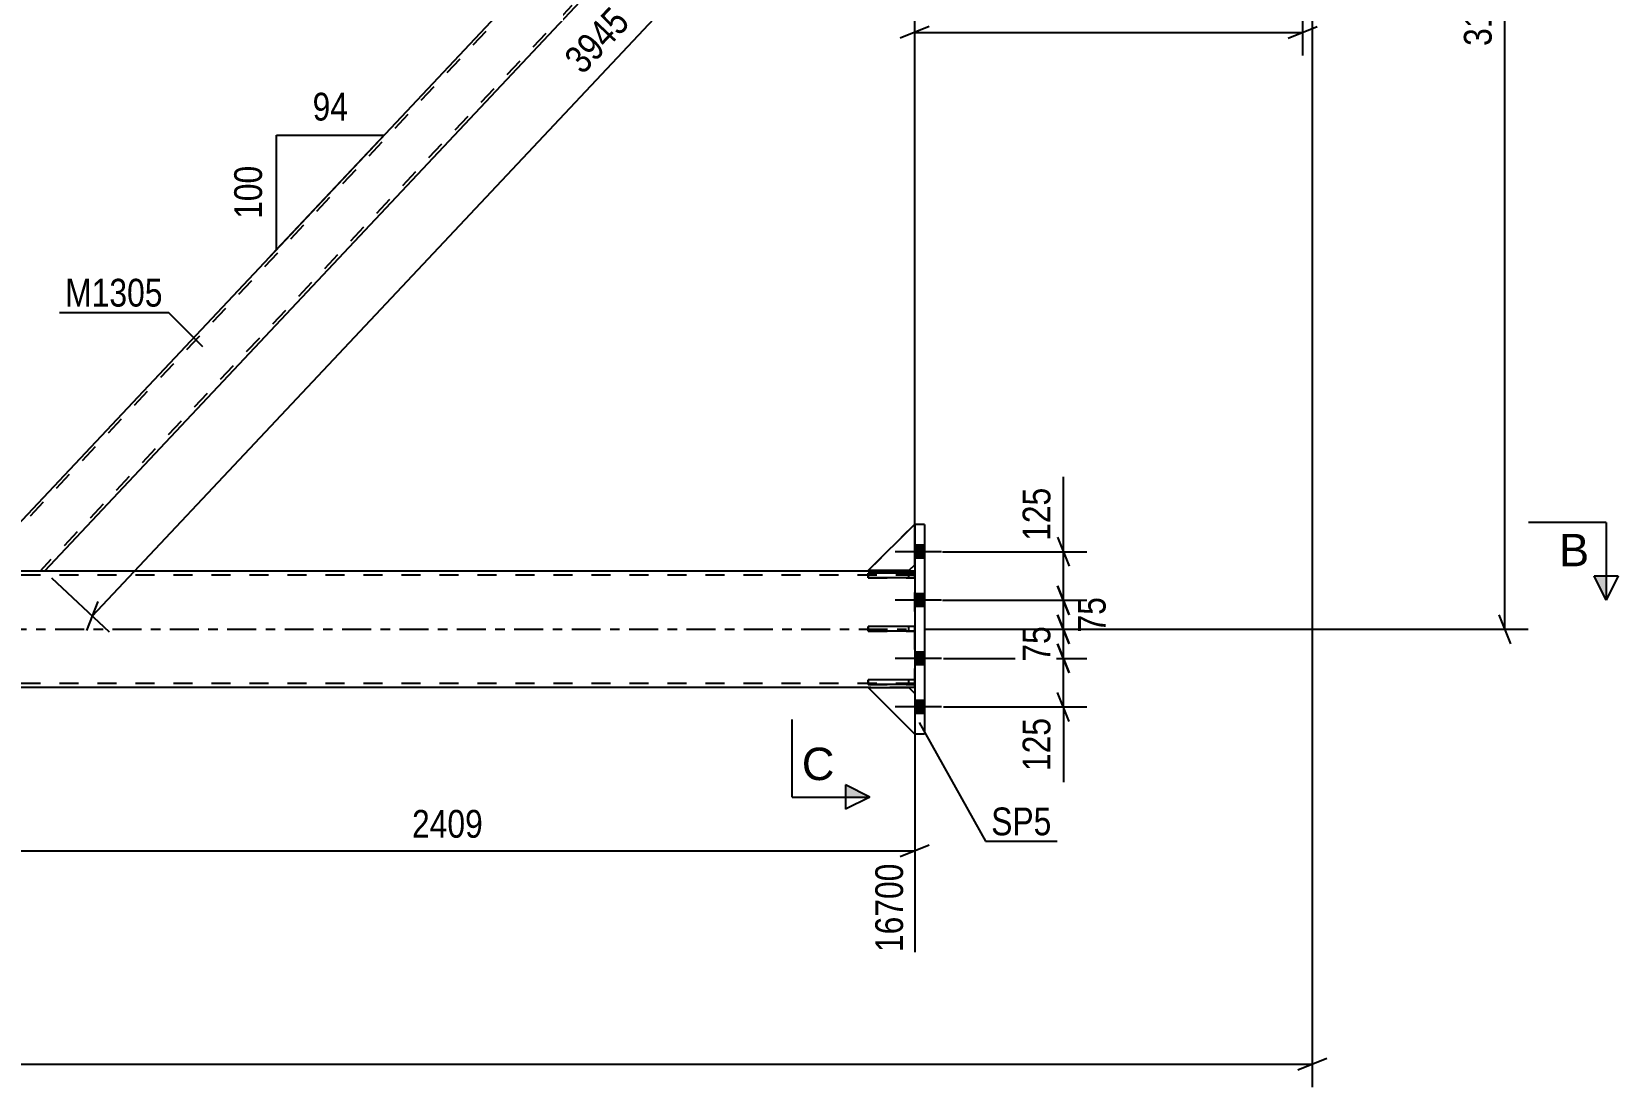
# Model space of a CAD drawing. Header units: millimetres. Extents: x 0 to 1189, y 0 to 841.
# Drawn here: x 591 to 754.6, y 451.4 to 560.2 of the extents above; entities that cross this region are included whole.
import ezdxf

# ---------------------------------------------------------------- set-up
doc = ezdxf.new("R2010")
doc.units = ezdxf.units.MM
doc.linetypes.add('DXK_LINE_DOT2', pattern=[3.9198, 1.9599, -1.9599])
doc.linetypes.add('DXK_LINE_DOT3', pattern=[5.9187, 2.979, -0.9799, 0.9799, -0.9799])
doc.styles.add('Arial', font='ARIAL.TTF', dxfattribs={"height": 0.2})
doc.styles.add('Arial Narrow', font='ARIALN.TTF', dxfattribs={"height": 0.2})

# ---------------------------------------------------------------- blocks, each defined once
blk = doc.blocks.new('Part-761554047-3856 - 3598')
at = {"color": 7, "linetype": 'DXK_LINE_DOT2'}
for p, q in [((682.07, 504.18), (84.43, 504.18)), ((682.07, 504.58), (100.43, 504.58)), ((682.07, 492.58), (682.07, 504.58)), ((682.07, 492.98), (84.43, 492.98)), ((681.47, 492.58), (677.27, 492.58))]:
    blk.add_line(p, q, dxfattribs=at)
at = {"color": 2, "linetype": 'Continuous'}
for p, q in [((682.07, 504.58), (469.58, 504.58)), ((677.27, 492.58), (84.43, 492.58)), ((682.07, 492.58), (681.47, 492.58))]:
    blk.add_line(p, q, dxfattribs=at)
at = {"color": 7, "linetype": 'DXK_LINE_DOT3'}
blk.add_line((84.43, 498.58), (682.07, 498.58), dxfattribs=at)
blk = doc.blocks.new('Bolt-761554047-3615 - 3598')
at = {"linetype": 'Continuous'}
for points in [[(682.07, 507.24), (682.07, 505.92), (683.07, 505.92), (683.07, 507.24)], [(682.07, 507.24), (682.07, 505.92), (683.07, 505.92), (683.07, 507.24)], [(682.07, 507.24), (682.07, 505.92), (683.07, 505.92), (683.07, 507.24)], [(682.07, 502.24), (682.07, 500.92), (683.07, 500.92), (683.07, 502.24)], [(682.07, 502.24), (682.07, 500.92), (683.07, 500.92), (683.07, 502.24)], [(682.07, 496.24), (682.07, 494.92), (683.07, 494.92), (683.07, 496.24)], [(682.07, 496.24), (682.07, 494.92), (683.07, 494.92), (683.07, 496.24)], [(682.07, 491.24), (682.07, 489.92), (683.07, 489.92), (683.07, 491.24)], [(682.07, 491.24), (682.07, 489.92), (683.07, 489.92), (683.07, 491.24)], [(682.07, 491.24), (682.07, 489.92), (683.07, 489.92), (683.07, 491.24)]]:
    blk.add_hatch(color=1, dxfattribs=at).paths.add_polyline_path(points)
at = {"color": 1, "linetype": 'Continuous'}
for p, q in [((683.07, 507.24), (682.07, 507.24)), ((683.07, 507.24), (682.07, 507.24)), ((683.07, 507.24), (682.07, 507.24)), ((684.83, 506.58), (680.07, 506.58)), ((684.83, 506.58), (680.07, 506.58)), ((684.83, 506.58), (680.07, 506.58)), ((683.07, 505.92), (682.07, 505.92)), ((683.07, 505.92), (682.07, 505.92)), ((683.07, 505.92), (682.07, 505.92)), ((683.07, 502.24), (682.07, 502.24)), ((683.07, 502.24), (682.07, 502.24)), ((684.83, 501.58), (680.07, 501.58)), ((684.83, 501.58), (680.07, 501.58)), ((683.07, 500.92), (682.07, 500.92)), ((683.07, 500.92), (682.07, 500.92)), ((683.07, 496.24), (682.07, 496.24)), ((683.07, 496.24), (682.07, 496.24)), ((684.83, 495.58), (680.07, 495.58)), ((684.83, 495.58), (680.07, 495.58)), ((683.07, 494.92), (682.07, 494.92)), ((683.07, 494.92), (682.07, 494.92)), ((683.07, 491.24), (682.07, 491.24)), ((683.07, 491.24), (682.07, 491.24)), ((683.07, 491.24), (682.07, 491.24)), ((684.83, 490.58), (680.07, 490.58)), ((684.83, 490.58), (680.07, 490.58)), ((684.83, 490.58), (680.07, 490.58)), ((683.07, 489.92), (682.07, 489.92)), ((683.07, 489.92), (682.07, 489.92)), ((683.07, 489.92), (682.07, 489.92))]:
    blk.add_line(p, q, dxfattribs=at)
blk = doc.blocks.new('Part-761554047-3621 - 3598')
at = {"color": 2, "linetype": 'Continuous'}
for p, q in [((683.07, 509.38), (682.07, 509.38)), ((682.07, 509.38), (682.07, 487.78)), ((683.07, 509.38), (683.07, 487.78)), ((683.07, 487.78), (682.07, 487.78))]:
    blk.add_line(p, q, dxfattribs=at)
blk = doc.blocks.new('Part-761554047-3703 - 3598')
at = {"color": 7, "linetype": 'DXK_LINE_DOT2'}
for p, q in [((694.25, 620.18), (585.71, 504.77)), ((700.43, 620.18), (693.81, 620.18)), ((700.43, 619.98), (591.9, 504.58)), ((643.07, 566.23), (639.45, 562.38)), ((592.34, 504.58), (585.71, 504.58))]:
    blk.add_line(p, q, dxfattribs=at)
at = {"color": 2, "linetype": 'Continuous'}
for p, q in [((693.81, 620.18), (643.07, 566.23)), ((700.43, 619.52), (700.43, 620.18)), ((700.43, 619.52), (592.34, 504.58)), ((585.71, 505.24), (639.45, 562.38)), ((585.71, 504.66), (585.71, 505.24)), ((585.71, 504.58), (585.71, 504.66))]:
    blk.add_line(p, q, dxfattribs=at)
blk = doc.blocks.new('Part-761554047-3924 - 3598')
at = {"color": 2, "linetype": 'Continuous'}
for p, q in [((677.27, 492.58), (681.47, 492.58)), ((682.07, 487.78), (677.27, 492.58)), ((681.47, 492.58), (682.07, 491.98))]:
    blk.add_line(p, q, dxfattribs=at)
at = {"color": 7, "linetype": 'DXK_LINE_DOT2'}
for p, q in [((682.07, 491.98), (682.07, 491.98)), ((682.07, 491.98), (682.07, 487.78)), ((682.07, 487.78), (682.07, 487.78))]:
    blk.add_line(p, q, dxfattribs=at)
blk = doc.blocks.new('Part-761554047-3918 - 3598')
at = {"color": 2, "linetype": 'Continuous'}
for p, q in [((682.07, 509.43), (677.27, 504.63)), ((682.07, 509.38), (682.07, 509.43)), ((681.47, 504.63), (677.27, 504.63)), ((682.07, 505.23), (681.47, 504.63))]:
    blk.add_line(p, q, dxfattribs=at)
at = {"color": 7, "linetype": 'DXK_LINE_DOT2'}
for q in [(682.07, 509.38), (682.07, 505.23), (682.07, 505.23)]:
    blk.add_line((682.07, 505.23), q, dxfattribs=at)
blk = doc.blocks.new('Part-761554047-3932 - 3598')
at = {"color": 2, "linetype": 'Continuous'}
for p, q in [((677.27, 503.89), (677.27, 504.37)), ((682.07, 504.37), (677.27, 504.37)), ((682.07, 503.89), (677.27, 503.89)), ((682.07, 503.89), (682.07, 504.37))]:
    blk.add_line(p, q, dxfattribs=at)
at = {"color": 7, "linetype": 'DXK_LINE_DOT2'}
for p, q in [((681.47, 503.89), (681.47, 504.37)), ((682.07, 504.37), (682.07, 504.37)), ((682.07, 504.37), (682.07, 504.37)), ((682.07, 503.89), (682.07, 503.89)), ((682.07, 503.89), (682.07, 503.89))]:
    blk.add_line(p, q, dxfattribs=at)
blk = doc.blocks.new('Part-761554047-3846 - 3598')
at = {"color": 2, "linetype": 'Continuous'}
for p, q in [((677.27, 498.39), (677.27, 498.87)), ((682.07, 498.87), (677.27, 498.87)), ((682.07, 498.39), (677.27, 498.39)), ((682.07, 498.39), (682.07, 498.87))]:
    blk.add_line(p, q, dxfattribs=at)
at = {"color": 7, "linetype": 'DXK_LINE_DOT2'}
for p, q in [((681.47, 498.39), (681.47, 498.87)), ((682.07, 498.87), (682.07, 498.87)), ((682.07, 498.87), (682.07, 498.87)), ((682.07, 498.39), (682.07, 498.39)), ((682.07, 498.39), (682.07, 498.39))]:
    blk.add_line(p, q, dxfattribs=at)
blk = doc.blocks.new('Part-761554047-3921 - 3598')
at = {"color": 7, "linetype": 'DXK_LINE_DOT2'}
for p, q in [((682.07, 509.43), (677.27, 504.63)), ((682.07, 505.23), (682.07, 509.43)), ((677.27, 504.63), (681.47, 504.63)), ((681.47, 504.63), (682.07, 505.23))]:
    blk.add_line(p, q, dxfattribs=at)
blk = doc.blocks.new('Part-761554047-3927 - 3598')
at = {"color": 7, "linetype": 'DXK_LINE_DOT2'}
for p, q in [((677.27, 492.58), (681.47, 492.58)), ((682.07, 487.78), (677.27, 492.58)), ((681.47, 492.58), (682.07, 491.98)), ((682.07, 491.98), (682.07, 487.78))]:
    blk.add_line(p, q, dxfattribs=at)
blk = doc.blocks.new('Part-761554047-3928 - 3598')
at = {"color": 7, "linetype": 'DXK_LINE_DOT2'}
for p, q in [((682.07, 493.37), (677.27, 493.37)), ((677.27, 493.37), (677.27, 492.89)), ((677.27, 492.89), (682.07, 492.89)), ((681.47, 492.89), (681.47, 493.37)), ((682.07, 492.89), (682.07, 493.37))]:
    blk.add_line(p, q, dxfattribs=at)
blk = doc.blocks.new('Part-761554047-3929 - 3598')
at = {"color": 7, "linetype": 'DXK_LINE_DOT2'}
for p, q in [((682.07, 504.37), (677.27, 504.37)), ((677.27, 504.37), (677.27, 503.89)), ((677.27, 503.89), (682.07, 503.89)), ((681.47, 503.89), (681.47, 504.37)), ((682.07, 503.89), (682.07, 504.37))]:
    blk.add_line(p, q, dxfattribs=at)
blk = doc.blocks.new('Part-761554047-3930 - 3598')
at = {"color": 7, "linetype": 'DXK_LINE_DOT2'}
for p, q in [((682.07, 498.87), (677.27, 498.87)), ((677.27, 498.87), (677.27, 498.39)), ((677.27, 498.39), (682.07, 498.39)), ((681.47, 498.39), (681.47, 498.87)), ((682.07, 498.39), (682.07, 498.87))]:
    blk.add_line(p, q, dxfattribs=at)
blk = doc.blocks.new('Part-761554047-3931 - 3598')
at = {"color": 2, "linetype": 'Continuous'}
for p, q in [((677.27, 492.89), (677.27, 493.37)), ((682.07, 493.37), (677.27, 493.37)), ((682.07, 492.89), (677.27, 492.89)), ((682.07, 492.89), (682.07, 493.37))]:
    blk.add_line(p, q, dxfattribs=at)
at = {"color": 7, "linetype": 'DXK_LINE_DOT2'}
for p, q in [((681.47, 492.89), (681.47, 493.37)), ((682.07, 493.37), (682.07, 493.37)), ((682.07, 493.37), (682.07, 493.37)), ((682.07, 492.89), (682.07, 492.89)), ((682.07, 492.89), (682.07, 492.89))]:
    blk.add_line(p, q, dxfattribs=at)
blk = doc.blocks.new('StraightDimension-761554047-4148 - 3598')
at = {"color": 7, "linetype": 'Continuous'}
for p, q in [((696.81, 503.08), (698.01, 500.08)), ((684.94, 501.58), (700.26, 501.58)), ((697.41, 498.58), (697.41, 501.58)), ((698.01, 497.08), (696.81, 500.08)), ((683.07, 498.58), (700.26, 498.58))]:
    blk.add_line(p, q, dxfattribs=at)
at = {"color": 0}
blk.add_wipeout([(702.36, 502.51), (698.16, 502.51), (698.16, 497.65), (702.36, 497.65)], dxfattribs=at)
at = {"color": 3, "style": 'Arial Narrow'}
blk.add_text('75', height=2.863, rotation=90.0002, dxfattribs=at).set_placement((701.76, 498.25))
blk = doc.blocks.new('StraightDimension-761554047-8343 - 3598')
at = {"color": 7, "linetype": 'Continuous'}
for p, q in [((585.71, 504.24), (585.71, 460.81)), ((682.07, 491.58), (682.07, 465.31)), ((587.21, 476.35), (584.21, 475.15)), ((680.57, 475.15), (683.57, 476.35)), ((585.71, 475.75), (682.07, 475.75))]:
    blk.add_line(p, q, dxfattribs=at)
at = {"color": 0}
blk.add_wipeout([(638.15, 476.5), (638.15, 480.7), (629.64, 480.7), (629.64, 476.5)], dxfattribs=at)
at = {"color": 0, "linetype": 'Continuous'}
blk.add_wipeout([(681.47, 475.05), (677.27, 475.05), (677.27, 464.71), (681.47, 464.71)], dxfattribs=at)
at = {"color": 3, "style": 'Arial Narrow'}
blk.add_text('2409', height=2.863, dxfattribs=at).set_placement((630.24, 477.1))
at = {"color": 3, "linetype": 'Continuous', "style": 'Arial Narrow'}
blk.add_text('16700', height=2.863, rotation=90.0002, dxfattribs=at).set_placement((680.87, 465.31))
blk = doc.blocks.new('AngleDimension-761554047-4071 - 3598')
at = {"color": 7, "linetype": 'Continuous'}
for p, q in [((616.27, 549.53), (627.37, 549.53)), ((616.27, 537.73), (627.37, 549.53)), ((616.27, 537.73), (616.27, 549.53)), ((615.44, 536.85), (616.27, 537.73))]:
    blk.add_line(p, q, dxfattribs=at)
at = {"color": 0}
for points in [[(624.25, 550.43), (624.25, 554.63), (619.39, 554.63), (619.39, 550.43)], [(615.37, 546.98), (611.17, 546.98), (611.17, 540.29), (615.37, 540.29)]]:
    blk.add_wipeout(points, dxfattribs=at)
at = {"color": 3, "style": 'Arial Narrow'}
blk.add_text('94', height=2.863, dxfattribs=at).set_placement((619.99, 551.03))
blk.add_text('100', height=2.863, rotation=90.0002, dxfattribs=at).set_placement((614.77, 540.89))
blk = doc.blocks.new('StraightDimension-761554047-4139 - 3598')
at = {"color": 7, "linetype": 'Continuous'}
for p, q in [((723.07, 619.18), (723.07, 451.37)), ((62.53, 453.77), (723.07, 453.77)), ((721.57, 453.17), (724.57, 454.37))]:
    blk.add_line(p, q, dxfattribs=at)
blk = doc.blocks.new('StraightDimension-761554047-4159 - 3598')
at = {"color": 7, "linetype": 'Continuous'}
for p, q in [((696.81, 508.08), (698.01, 505.08)), ((684.94, 506.58), (699.81, 506.58)), ((697.41, 501.58), (697.41, 506.58)), ((698.01, 500.08), (696.81, 503.08)), ((684.94, 501.58), (699.81, 501.58))]:
    blk.add_line(p, q, dxfattribs=at)
at = {"color": 0}
blk.add_wipeout([(696.66, 513.79), (692.46, 513.79), (692.46, 507.1), (696.66, 507.1)], dxfattribs=at)
at = {"color": 7, "linetype": 'Continuous'}
blk.add_line((697.41, 506.58), (697.41, 514.31), dxfattribs=at)
blk.add_line((697.41, 506.58), (697.41, 514.31), dxfattribs=at)
at = {"color": 3, "style": 'Arial Narrow'}
blk.add_text('125', height=2.863, rotation=90.0002, dxfattribs=at).set_placement((696.06, 507.7))
blk = doc.blocks.new('StraightDimension-761554047-4172 - 3598')
at = {"color": 7, "linetype": 'Continuous'}
for p, q in [((696.81, 497.08), (698.01, 494.08)), ((685.03, 495.58), (699.81, 495.58)), ((697.41, 490.58), (697.41, 495.58)), ((698.01, 489.08), (696.81, 492.08)), ((685.03, 490.58), (699.81, 490.58))]:
    blk.add_line(p, q, dxfattribs=at)
at = {"color": 0}
blk.add_wipeout([(696.66, 490.05), (692.46, 490.05), (692.46, 483.37), (696.66, 483.37)], dxfattribs=at)
at = {"color": 7, "linetype": 'Continuous'}
blk.add_line((697.41, 490.58), (697.41, 482.84), dxfattribs=at)
blk.add_line((697.41, 490.58), (697.41, 482.84), dxfattribs=at)
at = {"color": 3, "style": 'Arial Narrow'}
blk.add_text('125', height=2.863, rotation=90.0002, dxfattribs=at).set_placement((696.06, 483.97))
blk = doc.blocks.new('StraightDimension-761554047-4185 - 3598')
at = {"color": 7, "linetype": 'Continuous'}
for p, q in [((696.81, 500.08), (698.01, 497.08)), ((683.07, 498.58), (699.81, 498.58)), ((697.41, 495.58), (697.41, 498.58)), ((698.01, 494.08), (696.81, 497.08)), ((685.03, 495.58), (699.81, 495.58))]:
    blk.add_line(p, q, dxfattribs=at)
at = {"color": 0}
blk.add_wipeout([(696.66, 499.51), (692.46, 499.51), (692.46, 494.65), (696.66, 494.65)], dxfattribs=at)
at = {"color": 3, "style": 'Arial Narrow'}
blk.add_text('75', height=2.863, rotation=90.0002, dxfattribs=at).set_placement((696.06, 495.25))
blk = doc.blocks.new('StraightDimension-761554047-4214 - 3598')
at = {"color": 7, "linetype": 'Continuous'}
for p, q in [((743.51, 624.68), (742.31, 627.68)), ((723.07, 626.18), (745.31, 626.18)), ((742.91, 498.58), (742.91, 626.18)), ((742.31, 500.08), (743.51, 497.08)), ((683.07, 498.58), (745.31, 498.58))]:
    blk.add_line(p, q, dxfattribs=at)
at = {"color": 0}
blk.add_wipeout([(742.16, 566.64), (737.96, 566.64), (737.96, 558.12), (742.16, 558.12)], dxfattribs=at)
at = {"color": 3, "style": 'Arial Narrow'}
blk.add_text('3190', height=2.863, rotation=90.0002, dxfattribs=at).set_placement((741.56, 558.72))
blk = doc.blocks.new('StraightDimension-761554047-4222 - 3598')
at = {"color": 7, "linetype": 'Continuous'}
for p, q in [((722.07, 619.18), (722.07, 557.72)), ((682.07, 505.58), (682.07, 562.97)), ((683.57, 560.72), (680.57, 559.52)), ((682.07, 560.12), (722.07, 560.12)), ((720.57, 559.52), (723.57, 560.72))]:
    blk.add_line(p, q, dxfattribs=at)
at = {"color": 0}
blk.add_wipeout([(706.33, 560.87), (706.33, 565.07), (697.82, 565.07), (697.82, 560.87)], dxfattribs=at)
at = {"color": 3, "style": 'Arial Narrow'}
blk.add_text('1000', height=2.863, dxfattribs=at).set_placement((698.42, 561.47))
blk = doc.blocks.new('StraightDimension-761554047-4285 - 3598')
at = {"color": 7, "linetype": 'Continuous'}
for p, q in [((701.16, 618.83), (707.1, 613.24)), ((704.76, 613.39), (705.94, 616.39)), ((597.26, 499.95), (705.35, 614.89)), ((593.07, 503.89), (599.01, 498.31)), ((597.85, 501.45), (596.67, 498.45))]:
    blk.add_line(p, q, dxfattribs=at)
at = {"color": 0}
blk.add_wipeout([(653.68, 561.03), (650.62, 563.91), (644.78, 557.71), (647.84, 554.83)], dxfattribs=at)
at = {"color": 3, "style": 'Arial Narrow'}
blk.add_text('3945', height=2.863, rotation=46.7591, dxfattribs=at).set_placement((647.82, 555.68))
blk = doc.blocks.new('Mark-761554047-3617 - 3598')
at = {"color": 0}
blk.add_wipeout([(696.17, 477.35), (696.17, 480.35), (689.96, 480.35), (689.96, 477.35)], dxfattribs=at)
blk.add_wipeout([(696.17, 477.35), (696.17, 480.35), (689.96, 480.35), (689.96, 477.35)], dxfattribs=at)
at = {"color": 30, "linetype": 'Continuous'}
for p, q in [((682.52, 488.96), (689.36, 476.75)), ((689.36, 476.75), (696.77, 476.75))]:
    blk.add_line(p, q, dxfattribs=at)
at = {"color": 3, "style": 'Arial Narrow'}
blk.add_text('SP5', height=2.863, dxfattribs=at).set_placement((689.96, 477.35))
blk = doc.blocks.new('Mark-761554047-3699 - 3598')
at = {"color": 0}
blk.add_wipeout([(604.53, 531.85), (604.53, 534.85), (594.48, 534.85), (594.48, 531.85)], dxfattribs=at)
blk.add_wipeout([(604.53, 531.85), (604.53, 534.85), (594.48, 534.85), (594.48, 531.85)], dxfattribs=at)
at = {"color": 30, "linetype": 'Continuous'}
for p in [(593.88, 531.25), (608.67, 527.71)]:
    blk.add_line(p, (605.13, 531.25), dxfattribs=at)
at = {"color": 3, "style": 'Arial Narrow'}
blk.add_text('M1305', height=2.863, dxfattribs=at).set_placement((594.48, 531.85))
blk = doc.blocks.new('SectionMark-761554047-4986 - 3598')
at = {"linetype": 'Continuous'}
for points in [[(674.93, 651.69), (674.93, 652.94), (677.43, 652.94)], [(674.93, 481.29), (674.93, 482.54), (677.43, 481.29)]]:
    blk.add_hatch(color=6, dxfattribs=at).paths.add_polyline_path(points)
at = {"color": 6, "linetype": 'Continuous'}
for p, q in [((669.43, 652.94), (669.43, 644.94)), ((669.43, 652.94), (677.43, 652.94)), ((674.93, 651.69), (674.93, 654.19)), ((674.93, 654.19), (677.43, 652.94)), ((677.43, 652.94), (674.93, 651.69)), ((669.43, 481.29), (669.43, 489.29)), ((669.43, 481.29), (677.43, 481.29)), ((677.43, 481.29), (674.93, 482.54)), ((674.93, 482.54), (674.93, 480.04)), ((677.43, 481.29), (674.93, 480.04))]:
    blk.add_line(p, q, dxfattribs=at)
at = {"color": 0, "linetype": 'Continuous'}
for points in [[(673.8, 647.69), (673.8, 651.19), (670.43, 651.19), (670.43, 647.69)], [(673.8, 483.04), (673.8, 486.54), (670.43, 486.54), (670.43, 483.04)]]:
    blk.add_wipeout(points, dxfattribs=at)
at = {"color": 3, "linetype": 'Continuous', "style": 'Arial'}
for p in [(670.43, 647.69), (670.43, 483.04)]:
    blk.add_text('C', height=3.34, dxfattribs=at).set_placement(p)
blk = doc.blocks.new('SectionMark-761554047-4992 - 3598')
at = {"linetype": 'Continuous'}
blk.add_hatch(color=6, dxfattribs=at).paths.add_polyline_path([(752.12, 504.08), (753.37, 504.08), (753.37, 501.58)])
at = {"color": 6, "linetype": 'Continuous'}
for p, q in [((753.37, 509.58), (745.37, 509.58)), ((753.37, 509.58), (753.37, 501.58)), ((752.12, 504.08), (754.62, 504.08)), ((753.37, 501.58), (752.12, 504.08)), ((754.62, 504.08), (753.37, 501.58))]:
    blk.add_line(p, q, dxfattribs=at)
at = {"color": 0, "linetype": 'Continuous'}
blk.add_wipeout([(751.62, 505.08), (751.62, 508.58), (748.51, 508.58), (748.51, 505.08)], dxfattribs=at)
at = {"color": 3, "linetype": 'Continuous', "style": 'Arial'}
blk.add_text('B', height=3.34, dxfattribs=at).set_placement((748.51, 505.08))

msp = doc.modelspace()

# ---------------------------------------------------------------- block references
for name in ['Part-761554047-3703 - 3598', 'Part-761554047-3918 - 3598', 'Part-761554047-3921 - 3598', 'Part-761554047-3621 - 3598', 'Bolt-761554047-3615 - 3598', 'Part-761554047-3856 - 3598', 'Part-761554047-3932 - 3598', 'Part-761554047-3929 - 3598', 'Part-761554047-3846 - 3598', 'Part-761554047-3930 - 3598', 'Part-761554047-3928 - 3598', 'Part-761554047-3931 - 3598', 'Part-761554047-3924 - 3598', 'Part-761554047-3927 - 3598']:
    msp.add_blockref(name, (0, 0))

# ---------------------------------------------------------------- next in the draw order: block references
for name in ['AngleDimension-761554047-4071 - 3598', 'StraightDimension-761554047-4148 - 3598']:
    msp.add_blockref(name, (0, 0))

# ---------------------------------------------------------------- next in the draw order: block references
msp.add_blockref('StraightDimension-761554047-8343 - 3598', (0, 0))

# ---------------------------------------------------------------- next in the draw order: block references
msp.add_blockref('StraightDimension-761554047-4139 - 3598', (0, 0))

# ---------------------------------------------------------------- next in the draw order: block references
for name in ['StraightDimension-761554047-4159 - 3598', 'StraightDimension-761554047-4172 - 3598']:
    msp.add_blockref(name, (0, 0))

# ---------------------------------------------------------------- next in the draw order: block references
for name in ['StraightDimension-761554047-4185 - 3598', 'Mark-761554047-3617 - 3598']:
    msp.add_blockref(name, (0, 0))

# ---------------------------------------------------------------- next in the draw order: block references
msp.add_blockref('StraightDimension-761554047-4214 - 3598', (0, 0))

# ---------------------------------------------------------------- next in the draw order: block references
msp.add_blockref('StraightDimension-761554047-4222 - 3598', (0, 0))

# ---------------------------------------------------------------- next in the draw order: block references
msp.add_blockref('StraightDimension-761554047-4285 - 3598', (0, 0))

# ---------------------------------------------------------------- next in the draw order: block references
for name in ['SectionMark-761554047-4986 - 3598', 'Mark-761554047-3699 - 3598']:
    msp.add_blockref(name, (0, 0))

# ---------------------------------------------------------------- next in the draw order: block references
msp.add_blockref('SectionMark-761554047-4992 - 3598', (0, 0))

doc.saveas('drawing.dxf')
